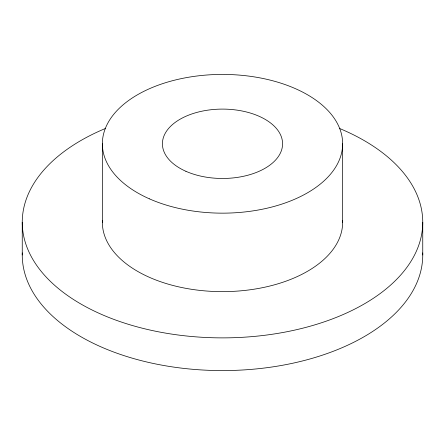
<?xml version="1.0" encoding="UTF-8"?>
<svg xmlns="http://www.w3.org/2000/svg" width="445" height="445" viewBox="0 0 445 445"><rect width="100%" height="100%" fill="white"/><g stroke="black" fill="none" stroke-linecap="round" stroke-linejoin="round"><path stroke-width="0.67" d="M422.75 222.266L422.75 254.968M342.65 143.785L342.65 222.266M102.35 143.785L102.35 222.266M22.25 222.266L22.25 254.968M422.717 252.91A200.25 115.611 0 0 1 222.5 370.579A200.25 115.611 0 0 1 22.283 252.91M339.463 128.427A200.25 115.611 0 0 1 371.519 299.496A200.25 115.611 0 0 1 73.481 299.496A200.25 115.611 0 0 1 105.537 128.427M342.606 220.325A120.15 69.37 0 0 1 222.5 291.636A120.15 69.37 0 0 1 102.395 220.325M149.359 198.82A120.15 69.37 0 0 0 341.621 152.841A120.15 69.37 0 0 0 176.52 79.7A120.15 69.37 0 0 0 149.359 198.82M185.927 171.303A60.075 34.682 0 0 0 282.063 148.313A60.075 34.682 0 0 0 199.51 111.74A60.075 34.682 0 0 0 185.927 171.303"/></g></svg>
